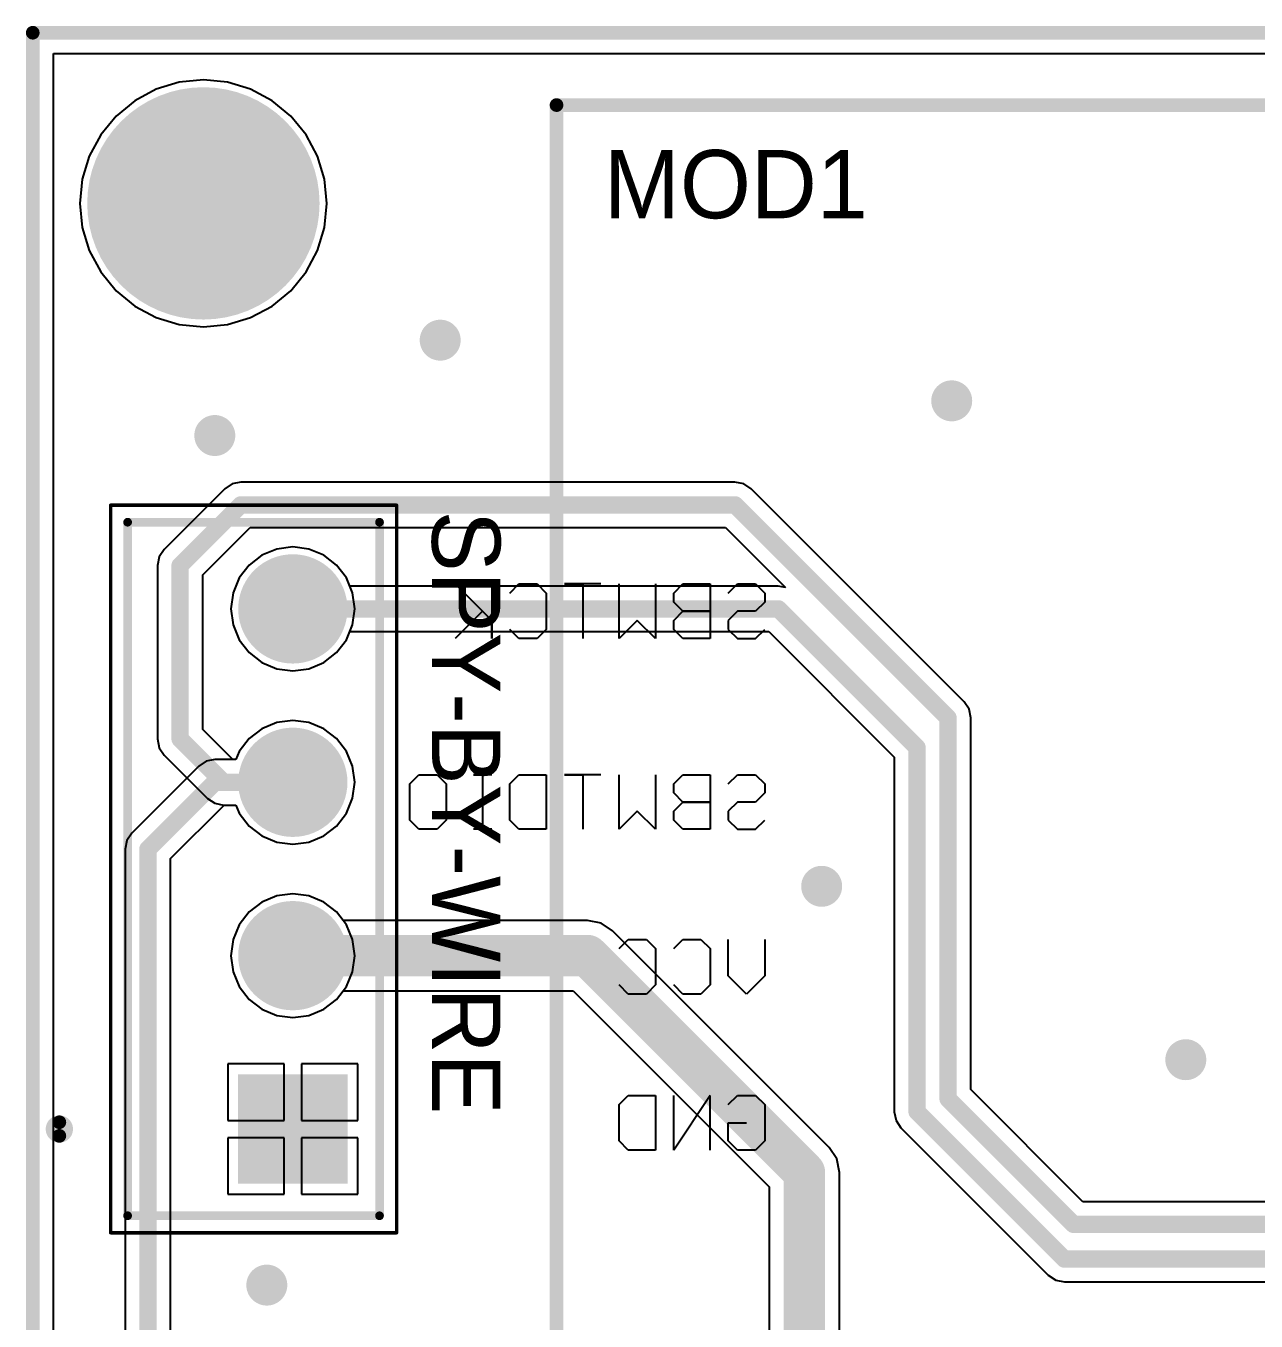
# Model space of a CAD drawing. Header units: millimetres. Extents: x -0.1 to 80.1, y -0.1 to 38.4.
# Drawn here: x -0.1 to 17.92, y 17.13 to 36.1 of the extents above; entities that cross this region are included whole.
import ezdxf

# ---------------------------------------------------------------- set-up
doc = ezdxf.new("R2010")
doc.units = ezdxf.units.MM
for name, color, linetype in [('BottomLayer', 5, 'Continuous'), ('BottomOverlay', 54, 'Continuous'), ('BottomSolder', 6, 'Continuous'), ('KeepOutLayer', 6, 'Continuous'), ('Mechanical13', 56, 'Continuous'), ('Mechanical15', 56, 'Continuous'), ('MultiLayer', 9, 'Continuous'), ('PadHoleLayer', 156, 'Continuous'), ('TopLayer', 1, 'Continuous'), ('TopOverlay', 2, 'Continuous'), ('TopSolder', 216, 'Continuous'), ('ViaHoleLayer', 16, 'Continuous')]:
    doc.layers.add(name, color=color, linetype=linetype)

# ---------------------------------------------------------------- blocks, each defined once
blk = doc.blocks.new('THT_MOD_CC1101_433_MH__AMAZON_5')
at = {"layer": 'BottomLayer', "const_width": 0.762}
for points in [[(0.889, 13.97, 1), (1.651, 13.97, 1)], [(3.429, 13.97, 1), (4.191, 13.97, 1)], [(0.889, 11.43, 1), (1.651, 11.43, 1)], [(3.429, 11.43, 1), (4.191, 11.43, 1)], [(0.889, 8.89, 1), (1.651, 8.89, 1)], [(3.429, 8.89, 1), (4.191, 8.89, 1)], [(0.889, 6.35, 1), (1.651, 6.35, 1)], [(3.429, 6.35, 1), (4.191, 6.35, 1)], [(0.889, 3.81, 1), (1.651, 3.81, 1)], [(3.429, 3.81, 1), (4.191, 3.81, 1)]]:
    blk.add_lwpolyline(points, format="xyb", close=True, dxfattribs=at)
at = {"layer": 'BottomSolder', "const_width": 0.864}
for points in [[(0.838, 13.97, 1), (1.702, 13.97, 1)], [(3.378, 13.97, 1), (4.242, 13.97, 1)], [(0.838, 11.43, 1), (1.702, 11.43, 1)], [(3.378, 11.43, 1), (4.242, 11.43, 1)], [(0.838, 8.89, 1), (1.702, 8.89, 1)], [(3.378, 8.89, 1), (4.242, 8.89, 1)], [(0.838, 6.35, 1), (1.702, 6.35, 1)], [(3.378, 6.35, 1), (4.242, 6.35, 1)], [(0.838, 3.81, 1), (1.702, 3.81, 1)], [(3.378, 3.81, 1), (4.242, 3.81, 1)]]:
    blk.add_lwpolyline(points, format="xyb", close=True, dxfattribs=at)
at = {"layer": 'MultiLayer', "const_width": 0.762}
for points in [[(0.889, 13.97, 1), (1.651, 13.97, 1)], [(3.429, 13.97, 1), (4.191, 13.97, 1)], [(0.889, 11.43, 1), (1.651, 11.43, 1)], [(3.429, 11.43, 1), (4.191, 11.43, 1)], [(0.889, 8.89, 1), (1.651, 8.89, 1)], [(3.429, 8.89, 1), (4.191, 8.89, 1)], [(0.889, 6.35, 1), (1.651, 6.35, 1)], [(3.429, 6.35, 1), (4.191, 6.35, 1)], [(0.889, 3.81, 1), (1.651, 3.81, 1)], [(3.429, 3.81, 1), (4.191, 3.81, 1)]]:
    blk.add_lwpolyline(points, format="xyb", close=True, dxfattribs=at)
at = {"layer": 'PadHoleLayer', "const_width": 0.381}
for points in [[(1.079, 13.97, 1), (1.46, 13.97, 1)], [(3.619, 13.97, 1), (4, 13.97, 1)], [(1.079, 11.43, 1), (1.46, 11.43, 1)], [(3.619, 11.43, 1), (4, 11.43, 1)], [(1.079, 8.89, 1), (1.46, 8.89, 1)], [(3.619, 8.89, 1), (4, 8.89, 1)], [(1.079, 6.35, 1), (1.46, 6.35, 1)], [(3.619, 6.35, 1), (4, 6.35, 1)], [(1.079, 3.81, 1), (1.46, 3.81, 1)], [(3.619, 3.81, 1), (4, 3.81, 1)]]:
    blk.add_lwpolyline(points, format="xyb", close=True, dxfattribs=at)
at = {"layer": 'TopLayer', "const_width": 0.762}
for points in [[(0.889, 13.97, 1), (1.651, 13.97, 1)], [(3.429, 13.97, 1), (4.191, 13.97, 1)], [(0.889, 11.43, 1), (1.651, 11.43, 1)], [(3.429, 11.43, 1), (4.191, 11.43, 1)], [(0.889, 8.89, 1), (1.651, 8.89, 1)], [(3.429, 8.89, 1), (4.191, 8.89, 1)], [(0.889, 6.35, 1), (1.651, 6.35, 1)], [(3.429, 6.35, 1), (4.191, 6.35, 1)], [(0.889, 3.81, 1), (1.651, 3.81, 1)], [(3.429, 3.81, 1), (4.191, 3.81, 1)]]:
    blk.add_lwpolyline(points, format="xyb", close=True, dxfattribs=at)
at = {"layer": 'TopOverlay', "const_width": 0.2}
for points in [[(0, 17.6), (32.4, 17.6)], [(0, 17.6), (0, 0)], [(32.4, 17.6), (32.4, 0)], [(0, 0), (32.4, 0)]]:
    blk.add_lwpolyline(points, dxfattribs=at)
at = {"layer": 'TopOverlay', "const_width": 0.1}
for points in [[(-0.05, 17.6, 1), (0.05, 17.6, 1)], [(-0.05, 17.6, 1), (0.05, 17.6, 1)], [(32.35, 17.6, 1), (32.45, 17.6, 1)], [(32.35, 17.6, 1), (32.45, 17.6, 1)], [(-0.05, 0, 1), (0.05, 0, 1)], [(-0.05, 0, 1), (0.05, 0, 1)], [(32.35, 0, 1), (32.45, 0, 1)], [(32.35, 0, 1), (32.45, 0, 1)]]:
    blk.add_lwpolyline(points, format="xyb", close=True, dxfattribs=at)
at = {"layer": 'TopSolder', "const_width": 0.864}
for points in [[(0.838, 13.97, 1), (1.702, 13.97, 1)], [(3.378, 13.97, 1), (4.242, 13.97, 1)], [(0.838, 11.43, 1), (1.702, 11.43, 1)], [(3.378, 11.43, 1), (4.242, 11.43, 1)], [(0.838, 8.89, 1), (1.702, 8.89, 1)], [(3.378, 8.89, 1), (4.242, 8.89, 1)], [(0.838, 6.35, 1), (1.702, 6.35, 1)], [(3.378, 6.35, 1), (4.242, 6.35, 1)], [(0.838, 3.81, 1), (1.702, 3.81, 1)], [(3.378, 3.81, 1), (4.242, 3.81, 1)]]:
    blk.add_lwpolyline(points, format="xyb", close=True, dxfattribs=at)
blk = doc.blocks.new('THT_CON_4_PIN_2_54_WHITE_6')
at = {"layer": 'BottomLayer', "const_width": 0.699}
for points in [[(-1.619, 0, 1), (-0.921, 0, 1)], [(0.921, 0, 1), (1.619, 0, 1)], [(3.461, 0, 1), (4.159, 0, 1)]]:
    blk.add_lwpolyline(points, format="xyb", close=True, dxfattribs=at)
at = {"layer": 'BottomLayer'}
blk.add_solid([(-4.509, -0.699), (-3.111, -0.699), (-4.509, 0.699), (-3.111, 0.699)], dxfattribs=at)
at = {"layer": 'BottomSolder', "const_width": 0.801}
for points in [[(-1.67, 0, 1), (-0.87, 0, 1)], [(0.87, 0, 1), (1.67, 0, 1)], [(3.41, 0, 1), (4.21, 0, 1)]]:
    blk.add_lwpolyline(points, format="xyb", close=True, dxfattribs=at)
at = {"layer": 'BottomSolder'}
blk.add_solid([(-4.611, -0.801), (-3.009, -0.801), (-4.611, 0.801), (-3.009, 0.801)], dxfattribs=at)
at = {"layer": 'Mechanical13'}
for points, const_width in [([(-3.71, 3.42, 1), (-3.91, 3.42, 1)], 0.2), ([(-3.96, 3.42, 1), (-3.86, 3.42, 1)], 0.1), ([(-3.76, 3.42, 1), (-3.66, 3.42, 1)], 0.1), ([(-5.112, 2.42, 1), (-5.048, 2.42, 1)], 0.0635), ([(-5.112, 2.42, 1), (-5.048, 2.42, 1)], 0.0635), ([(5.048, 2.42, 1), (5.112, 2.42, 1)], 0.0635), ([(5.048, 2.42, 1), (5.112, 2.42, 1)], 0.0635), ([(-5.112, -1.27, 1), (-5.048, -1.27, 1)], 0.0635), ([(-5.112, -1.27, 1), (-5.048, -1.27, 1)], 0.0635), ([(5.048, -1.27, 1), (5.112, -1.27, 1)], 0.0635), ([(5.048, -1.27, 1), (5.112, -1.27, 1)], 0.0635)]:
    blk.add_lwpolyline(points, format="xyb", close=True, dxfattribs=dict(at, const_width=const_width))
at = {"layer": 'Mechanical13', "const_width": 0.127}
for points in [[(-5.08, 2.42), (-5.08, -1.27)], [(-5.08, 2.42), (5.08, 2.42)], [(5.08, 2.42), (5.08, -1.27)], [(-5.08, -1.27), (5.08, -1.27)]]:
    blk.add_lwpolyline(points, dxfattribs=at)
at = {"layer": 'Mechanical15', "const_width": 0.05}
for points in [[(-5.33, 2.67), (-5.33, -1.52)], [(-5.33, 2.67), (5.33, 2.67)], [(5.33, 2.67), (5.33, -1.52)], [(-5.33, -1.52), (5.33, -1.52)]]:
    blk.add_lwpolyline(points, dxfattribs=at)
at = {"layer": 'Mechanical15', "const_width": 0.025}
for points in [[(-5.342, 2.67, 1), (-5.318, 2.67, 1)], [(-5.342, 2.67, 1), (-5.318, 2.67, 1)], [(5.318, 2.67, 1), (5.342, 2.67, 1)], [(5.318, 2.67, 1), (5.342, 2.67, 1)], [(-5.342, -1.52, 1), (-5.318, -1.52, 1)], [(-5.342, -1.52, 1), (-5.318, -1.52, 1)], [(5.318, -1.52, 1), (5.342, -1.52, 1)], [(5.318, -1.52, 1), (5.342, -1.52, 1)]]:
    blk.add_lwpolyline(points, format="xyb", close=True, dxfattribs=at)
at = {"layer": 'MultiLayer', "const_width": 0.699}
for points in [[(-1.619, 0, 1), (-0.921, 0, 1)], [(0.921, 0, 1), (1.619, 0, 1)], [(3.461, 0, 1), (4.159, 0, 1)]]:
    blk.add_lwpolyline(points, format="xyb", close=True, dxfattribs=at)
at = {"layer": 'MultiLayer'}
blk.add_solid([(-4.509, -0.699), (-3.111, -0.699), (-4.509, 0.699), (-3.111, 0.699)], dxfattribs=at)
at = {"layer": 'PadHoleLayer', "const_width": 0.445}
for points in [[(-4.032, 0, 1), (-3.588, 0, 1)], [(-1.492, 0, 1), (-1.048, 0, 1)], [(1.048, 0, 1), (1.492, 0, 1)], [(3.588, 0, 1), (4.032, 0, 1)]]:
    blk.add_lwpolyline(points, format="xyb", close=True, dxfattribs=at)
at = {"layer": 'TopLayer', "const_width": 0.699}
for points in [[(-1.619, 0, 1), (-0.921, 0, 1)], [(0.921, 0, 1), (1.619, 0, 1)], [(3.461, 0, 1), (4.159, 0, 1)]]:
    blk.add_lwpolyline(points, format="xyb", close=True, dxfattribs=at)
at = {"layer": 'TopLayer'}
blk.add_solid([(-4.509, -0.699), (-3.111, -0.699), (-4.509, 0.699), (-3.111, 0.699)], dxfattribs=at)
at = {"layer": 'TopOverlay'}
for points, const_width in [([(-3.71, 3.42, 1), (-3.91, 3.42, 1)], 0.2), ([(-3.96, 3.42, 1), (-3.86, 3.42, 1)], 0.1), ([(-3.76, 3.42, 1), (-3.66, 3.42, 1)], 0.1), ([(-5.112, 2.42, 1), (-5.048, 2.42, 1)], 0.0635), ([(-5.112, 2.42, 1), (-5.048, 2.42, 1)], 0.0635), ([(5.048, 2.42, 1), (5.112, 2.42, 1)], 0.0635), ([(5.048, 2.42, 1), (5.112, 2.42, 1)], 0.0635), ([(-5.112, -1.27, 1), (-5.048, -1.27, 1)], 0.0635), ([(-5.112, -1.27, 1), (-5.048, -1.27, 1)], 0.0635), ([(5.048, -1.27, 1), (5.112, -1.27, 1)], 0.0635), ([(5.048, -1.27, 1), (5.112, -1.27, 1)], 0.0635)]:
    blk.add_lwpolyline(points, format="xyb", close=True, dxfattribs=dict(at, const_width=const_width))
at = {"layer": 'TopOverlay', "const_width": 0.127}
for points in [[(-5.08, 2.42), (-5.08, -1.27)], [(-5.08, 2.42), (5.08, 2.42)], [(5.08, 2.42), (5.08, -1.27)], [(-5.08, -1.27), (5.08, -1.27)]]:
    blk.add_lwpolyline(points, dxfattribs=at)
at = {"layer": 'TopSolder', "const_width": 0.801}
for points in [[(-1.67, 0, 1), (-0.87, 0, 1)], [(0.87, 0, 1), (1.67, 0, 1)], [(3.41, 0, 1), (4.21, 0, 1)]]:
    blk.add_lwpolyline(points, format="xyb", close=True, dxfattribs=at)
at = {"layer": 'TopSolder'}
blk.add_solid([(-4.611, -0.801), (-3.009, -0.801), (-4.611, 0.801), (-3.009, 0.801)], dxfattribs=at)

msp = doc.modelspace()

# ---------------------------------------------------------------- linework, layer by layer
at = {"layer": 'BottomLayer'}
for p, q in [((0.306, 0.306), (0.306, 35.694)), ((0.306, 35.694), (79.694, 35.694)), ((2.5, 35.309), (2.147, 35.274)), ((2.853, 35.274), (2.5, 35.309)), ((1.808, 35.171), (1.495, 35.004)), ((2.147, 35.274), (1.808, 35.171)), ((3.192, 35.171), (2.853, 35.274)), ((3.505, 35.004), (3.192, 35.171)), ((1.495, 35.004), (1.221, 34.779)), ((3.779, 34.779), (3.505, 35.004)), ((1.221, 34.779), (0.996, 34.505)), ((4.004, 34.505), (3.779, 34.779)), ((0.996, 34.505), (0.829, 34.192)), ((4.171, 34.192), (4.004, 34.505)), ((0.829, 34.192), (0.726, 33.853)), ((4.274, 33.853), (4.171, 34.192)), ((0.726, 33.853), (0.691, 33.5)), ((4.309, 33.5), (4.274, 33.853)), ((0.691, 33.5), (0.726, 33.147)), ((4.274, 33.147), (4.309, 33.5)), ((0.726, 33.147), (0.829, 32.808)), ((4.171, 32.808), (4.274, 33.147)), ((0.829, 32.808), (0.996, 32.495)), ((4.004, 32.495), (4.171, 32.808)), ((0.996, 32.495), (1.221, 32.221)), ((3.779, 32.221), (4.004, 32.495)), ((1.221, 32.221), (1.495, 31.996)), ((3.505, 31.996), (3.779, 32.221)), ((1.495, 31.996), (1.808, 31.829)), ((3.192, 31.829), (3.505, 31.996)), ((1.808, 31.829), (2.147, 31.726)), ((2.147, 31.726), (2.5, 31.691)), ((2.5, 31.691), (2.853, 31.726)), ((2.853, 31.726), (3.192, 31.829)), ((3.048, 29.416), (2.92, 29.391)), ((10.287, 29.416), (3.048, 29.416)), ((10.415, 29.391), (10.287, 29.416)), ((2.812, 29.319), (1.923, 28.43)), ((2.92, 29.391), (2.812, 29.319)), ((10.523, 29.319), (10.415, 29.391)), ((13.644, 26.198), (10.523, 29.319)), ((2.492, 28.056), (3.186, 28.75)), ((3.186, 28.75), (10.149, 28.75)), ((10.149, 28.75), (11.027, 27.872)), ((3.81, 28.466), (3.575, 28.435)), ((4.045, 28.435), (3.81, 28.466)), ((1.851, 28.322), (1.826, 28.194)), ((1.923, 28.43), (1.851, 28.322)), ((3.357, 28.344), (3.169, 28.2)), ((3.575, 28.435), (3.357, 28.344)), ((4.263, 28.344), (4.045, 28.435)), ((4.451, 28.2), (4.263, 28.344)), ((1.826, 28.194), (1.826, 25.654)), ((3.169, 28.2), (3.025, 28.012)), ((4.595, 28.012), (4.451, 28.2)), ((2.492, 25.792), (2.492, 28.056)), ((3.025, 28.012), (2.934, 27.794)), ((4.645, 27.892), (4.595, 28.012)), ((2.934, 27.794), (2.903, 27.559)), ((10.922, 27.892), (4.645, 27.892)), ((11.027, 27.872), (10.922, 27.892)), ((2.903, 27.559), (2.934, 27.324)), ((2.934, 27.324), (3.025, 27.106)), ((4.595, 27.106), (4.645, 27.226)), ((4.645, 27.226), (10.784, 27.226)), ((10.784, 27.226), (12.621, 25.389)), ((3.025, 27.106), (3.169, 26.918)), ((4.451, 26.918), (4.595, 27.106)), ((3.169, 26.918), (3.357, 26.774)), ((3.357, 26.774), (3.575, 26.683)), ((4.045, 26.683), (4.263, 26.774)), ((4.263, 26.774), (4.451, 26.918)), ((3.575, 26.683), (3.81, 26.652)), ((3.81, 26.652), (4.045, 26.683)), ((13.716, 26.09), (13.644, 26.198)), ((13.741, 25.962), (13.716, 26.09)), ((3.575, 25.895), (3.357, 25.804)), ((3.81, 25.926), (3.575, 25.895)), ((4.045, 25.895), (3.81, 25.926)), ((4.263, 25.804), (4.045, 25.895)), ((13.741, 20.519), (13.741, 25.962)), ((1.826, 25.654), (1.851, 25.526)), ((2.932, 25.352), (2.492, 25.792)), ((3.169, 25.66), (3.025, 25.472)), ((3.357, 25.804), (3.169, 25.66)), ((4.451, 25.66), (4.263, 25.804)), ((4.595, 25.472), (4.451, 25.66)), ((1.851, 25.526), (1.923, 25.418)), ((3.025, 25.472), (2.975, 25.352)), ((4.686, 25.254), (4.595, 25.472)), ((1.923, 25.418), (2.558, 24.783)), ((2.975, 25.352), (2.932, 25.352)), ((4.717, 25.019), (4.686, 25.254)), ((12.621, 25.389), (12.621, 20.193)), ((4.686, 24.784), (4.717, 25.019)), ((2.558, 24.783), (2.666, 24.711)), ((2.666, 24.711), (2.794, 24.686)), ((2.794, 24.686), (2.975, 24.686)), ((2.975, 24.686), (3.025, 24.566)), ((4.595, 24.566), (4.686, 24.784)), ((3.025, 24.566), (3.169, 24.378)), ((4.451, 24.378), (4.595, 24.566)), ((3.169, 24.378), (3.357, 24.234)), ((4.263, 24.234), (4.451, 24.378)), ((3.357, 24.234), (3.575, 24.143)), ((3.575, 24.143), (3.81, 24.112)), ((3.81, 24.112), (4.045, 24.143)), ((4.045, 24.143), (4.263, 24.234)), ((3.575, 23.355), (3.357, 23.264)), ((3.81, 23.386), (3.575, 23.355)), ((4.045, 23.355), (3.81, 23.386)), ((4.263, 23.264), (4.045, 23.355)), ((3.357, 23.264), (3.169, 23.12)), ((4.451, 23.12), (4.263, 23.264)), ((3.169, 23.12), (3.025, 22.932)), ((4.548, 22.994), (4.451, 23.12)), ((8.128, 22.994), (4.548, 22.994)), ((8.325, 22.955), (8.128, 22.994)), ((3.025, 22.932), (2.934, 22.714)), ((8.492, 22.843), (8.325, 22.955)), ((11.667, 19.668), (8.492, 22.843)), ((2.934, 22.714), (2.903, 22.479)), ((2.903, 22.479), (2.934, 22.244)), ((2.934, 22.244), (3.025, 22.026)), ((3.025, 22.026), (3.169, 21.838)), ((3.169, 21.838), (3.357, 21.694)), ((4.263, 21.694), (4.451, 21.838)), ((4.451, 21.838), (4.548, 21.964)), ((4.548, 21.964), (7.915, 21.964)), ((7.915, 21.964), (10.788, 19.091)), ((3.357, 21.694), (3.575, 21.603)), ((4.045, 21.603), (4.263, 21.694)), ((3.575, 21.603), (3.81, 21.572)), ((3.81, 21.572), (4.045, 21.603)), ((3.683, 20.892), (2.857, 20.892)), ((2.857, 20.892), (2.857, 20.066)), ((3.683, 20.066), (3.683, 20.892)), ((4.763, 20.892), (3.937, 20.892)), ((3.937, 20.892), (3.937, 20.066)), ((4.763, 20.066), (4.763, 20.892)), ((15.385, 18.875), (13.741, 20.519)), ((12.621, 20.193), (12.646, 20.065)), ((2.857, 20.066), (3.683, 20.066)), ((3.937, 20.066), (4.763, 20.066)), ((12.646, 20.065), (12.718, 19.957)), ((12.718, 19.957), (14.877, 17.798)), ((3.683, 19.812), (2.857, 19.812)), ((2.857, 19.812), (2.857, 18.986)), ((3.683, 18.986), (3.683, 19.812)), ((4.763, 19.812), (3.937, 19.812)), ((3.937, 19.812), (3.937, 18.986)), ((4.763, 18.986), (4.763, 19.812)), ((11.779, 19.501), (11.667, 19.668)), ((11.818, 19.304), (11.779, 19.501)), ((11.818, 7.167), (11.818, 19.304)), ((2.857, 18.986), (3.683, 18.986)), ((3.937, 18.986), (4.763, 18.986)), ((10.788, 19.091), (10.788, 7.167)), ((35.941, 18.875), (15.385, 18.875)), ((14.877, 17.798), (14.985, 17.726)), ((14.985, 17.726), (15.113, 17.701)), ((15.113, 17.701), (35.422, 17.701))]:
    msp.add_line(p, q, dxfattribs=at)
for points, const_width in [([(1.7, 33.5, 1), (3.3, 33.5, 1)], 1.6), ([(5.819, 31.496, 1), (6.119, 31.496, 1)], 0.3), ([(13.312, 30.607, 1), (13.612, 30.607, 1)], 0.3), ([(2.517, 30.099, 1), (2.817, 30.099, 1)], 0.3), ([(2.985, 29.083, 1), (3.111, 29.083, 1)], 0.127), ([(2.985, 29.083, 1), (3.111, 29.083, 1)], 0.127), ([(10.223, 29.083, 1), (10.351, 29.083, 1)], 0.127), ([(10.223, 29.083, 1), (10.351, 29.083, 1)], 0.127), ([(2.095, 28.194, 1), (2.223, 28.194, 1)], 0.127), ([(2.095, 28.194, 1), (2.223, 28.194, 1)], 0.127), ([(3.747, 27.559, 1), (3.873, 27.559, 1)], 0.127), ([(10.858, 27.559, 1), (10.986, 27.559, 1)], 0.127), ([(10.858, 27.559, 1), (10.986, 27.559, 1)], 0.127), ([(13.345, 25.962, 1), (13.472, 25.962, 1)], 0.127), ([(13.345, 25.962, 1), (13.472, 25.962, 1)], 0.127), ([(2.095, 25.654, 1), (2.223, 25.654, 1)], 0.127), ([(2.095, 25.654, 1), (2.223, 25.654, 1)], 0.127), ([(12.891, 25.527, 1), (13.018, 25.527, 1)], 0.127), ([(12.891, 25.527, 1), (13.018, 25.527, 1)], 0.127), ([(2.731, 25.019, 1), (2.857, 25.019, 1)], 0.127), ([(2.731, 25.019, 1), (2.857, 25.019, 1)], 0.127), ([(3.747, 25.019, 1), (3.873, 25.019, 1)], 0.127), ([(11.407, 23.495, 1), (11.707, 23.495, 1)], 0.3), ([(3.658, 22.479, 1), (3.962, 22.479, 1)], 0.305), ([(7.976, 22.479, 1), (8.28, 22.479, 1)], 0.305), ([(7.976, 22.479, 1), (8.28, 22.479, 1)], 0.305), ([(16.741, 20.955, 1), (17.041, 20.955, 1)], 0.3), ([(13.345, 20.381, 1), (13.472, 20.381, 1)], 0.127), ([(13.345, 20.381, 1), (13.472, 20.381, 1)], 0.127), ([(12.891, 20.193, 1), (13.018, 20.193, 1)], 0.127), ([(12.891, 20.193, 1), (13.018, 20.193, 1)], 0.127), ([(11.151, 19.304, 1), (11.455, 19.304, 1)], 0.305), ([(11.151, 19.304, 1), (11.455, 19.304, 1)], 0.305), ([(15.184, 18.542, 1), (15.311, 18.542, 1)], 0.127), ([(15.184, 18.542, 1), (15.311, 18.542, 1)], 0.127), ([(15.05, 18.034, 1), (15.177, 18.034, 1)], 0.127), ([(15.05, 18.034, 1), (15.177, 18.034, 1)], 0.127), ([(3.279, 17.653, 1), (3.579, 17.653, 1)], 0.3)]:
    msp.add_lwpolyline(points, format="xyb", close=True, dxfattribs=dict(at, const_width=const_width))
for points, const_width in [([(2.159, 28.194), (3.048, 29.083)], 0.254), ([(3.048, 29.083), (10.287, 29.083)], 0.254), ([(10.287, 29.083), (13.408, 25.962)], 0.254), ([(2.159, 25.654), (2.159, 28.194)], 0.254), ([(3.81, 27.559), (10.922, 27.559)], 0.254), ([(10.922, 27.559), (12.954, 25.527)], 0.254), ([(13.408, 20.381), (13.408, 25.962)], 0.254), ([(2.159, 25.654), (2.794, 25.019)], 0.254), ([(12.954, 20.193), (12.954, 25.527)], 0.254), ([(2.794, 25.019), (3.81, 25.019)], 0.254), ([(3.81, 22.479), (8.128, 22.479)], 0.61), ([(8.128, 22.479), (11.303, 19.304)], 0.61), ([(13.408, 20.381), (15.247, 18.542)], 0.254), ([(12.954, 20.193), (15.113, 18.034)], 0.254), ([(11.303, 6.35), (11.303, 19.304)], 0.61), ([(15.247, 18.542), (35.941, 18.542)], 0.254), ([(15.113, 18.034), (35.56, 18.034)], 0.254)]:
    msp.add_lwpolyline(points, dxfattribs=dict(at, const_width=const_width))
at = {"layer": 'BottomOverlay'}
for p, q in [((6.723, 27.391), (6.19, 27.924)), ((6.19, 27.924), (6.59, 27.524)), ((6.723, 27.924), (6.723, 27.124)), ((6.99, 27.79), (7.123, 27.924)), ((7.123, 27.924), (7.39, 27.924)), ((7.39, 27.924), (7.523, 27.79)), ((8.323, 27.924), (7.79, 27.924)), ((7.79, 27.924), (8.056, 27.924)), ((8.056, 27.924), (8.056, 27.124)), ((8.589, 27.124), (8.589, 27.924)), ((9.123, 27.924), (9.123, 27.124)), ((9.389, 27.79), (9.522, 27.924)), ((9.522, 27.924), (9.922, 27.924)), ((9.922, 27.924), (9.922, 27.124)), ((10.189, 27.79), (10.322, 27.924)), ((10.322, 27.924), (10.589, 27.924)), ((10.589, 27.924), (10.722, 27.79)), ((7.523, 27.79), (7.523, 27.257)), ((9.389, 27.657), (9.389, 27.79)), ((10.722, 27.79), (10.722, 27.657)), ((6.59, 27.524), (6.19, 27.124)), ((9.522, 27.524), (9.389, 27.657)), ((9.389, 27.391), (9.522, 27.524)), ((9.522, 27.524), (9.922, 27.524)), ((9.922, 27.524), (9.522, 27.524)), ((10.322, 27.524), (10.189, 27.391)), ((10.589, 27.524), (10.322, 27.524)), ((10.722, 27.657), (10.589, 27.524)), ((6.723, 27.124), (6.723, 27.391)), ((8.856, 27.391), (8.589, 27.124)), ((9.123, 27.124), (8.856, 27.391)), ((9.389, 27.257), (9.389, 27.391)), ((10.189, 27.391), (10.189, 27.257)), ((7.123, 27.124), (6.99, 27.257)), ((7.523, 27.257), (7.39, 27.124)), ((9.522, 27.124), (9.389, 27.257)), ((10.189, 27.257), (10.322, 27.124)), ((10.589, 27.124), (10.722, 27.257)), ((7.39, 27.124), (7.123, 27.124)), ((9.922, 27.124), (9.522, 27.124)), ((10.322, 27.124), (10.589, 27.124)), ((5.524, 24.996), (5.657, 25.13)), ((5.657, 25.13), (5.924, 25.13)), ((5.924, 25.13), (6.057, 24.996)), ((6.723, 25.13), (6.457, 25.13)), ((6.457, 25.13), (6.59, 25.13)), ((6.59, 25.13), (6.59, 24.33)), ((6.99, 24.996), (7.123, 25.13)), ((7.123, 25.13), (7.523, 25.13)), ((7.523, 25.13), (7.523, 24.33)), ((8.323, 25.13), (7.79, 25.13)), ((7.79, 25.13), (8.056, 25.13)), ((8.056, 25.13), (8.056, 24.33)), ((8.589, 24.33), (8.589, 25.13)), ((9.123, 25.13), (9.123, 24.33)), ((9.389, 24.996), (9.522, 25.13)), ((9.522, 25.13), (9.922, 25.13)), ((9.922, 25.13), (9.922, 24.33)), ((10.189, 24.996), (10.322, 25.13)), ((10.322, 25.13), (10.589, 25.13)), ((10.589, 25.13), (10.722, 24.996)), ((5.524, 24.463), (5.524, 24.996)), ((6.057, 24.996), (6.057, 24.463)), ((6.99, 24.463), (6.99, 24.996)), ((9.389, 24.863), (9.389, 24.996)), ((9.522, 24.73), (9.389, 24.863)), ((10.722, 24.863), (10.589, 24.73)), ((10.722, 24.996), (10.722, 24.863)), ((9.389, 24.597), (9.522, 24.73)), ((9.522, 24.73), (9.922, 24.73)), ((9.922, 24.73), (9.522, 24.73)), ((10.322, 24.73), (10.189, 24.597)), ((10.589, 24.73), (10.322, 24.73)), ((8.856, 24.597), (8.589, 24.33)), ((9.123, 24.33), (8.856, 24.597)), ((9.389, 24.463), (9.389, 24.597)), ((10.189, 24.597), (10.189, 24.463)), ((5.657, 24.33), (5.524, 24.463)), ((5.924, 24.33), (5.657, 24.33)), ((6.057, 24.463), (5.924, 24.33)), ((6.723, 24.33), (6.457, 24.33)), ((6.59, 24.33), (6.723, 24.33)), ((7.123, 24.33), (6.99, 24.463)), ((7.523, 24.33), (7.123, 24.33)), ((9.522, 24.33), (9.389, 24.463)), ((9.922, 24.33), (9.522, 24.33)), ((10.189, 24.463), (10.322, 24.33)), ((10.322, 24.33), (10.589, 24.33)), ((10.589, 24.33), (10.722, 24.463)), ((8.589, 22.583), (8.723, 22.717)), ((8.723, 22.717), (8.989, 22.717)), ((8.989, 22.717), (9.123, 22.583)), ((9.123, 22.583), (9.123, 22.05)), ((9.389, 22.583), (9.522, 22.717)), ((9.522, 22.717), (9.789, 22.717)), ((9.789, 22.717), (9.922, 22.583)), ((9.922, 22.583), (9.922, 22.05)), ((10.189, 22.184), (10.189, 22.717)), ((10.722, 22.717), (10.722, 22.184)), ((8.723, 21.917), (8.589, 22.05)), ((9.123, 22.05), (8.989, 21.917)), ((9.522, 21.917), (9.389, 22.05)), ((9.922, 22.05), (9.789, 21.917)), ((10.455, 21.917), (10.189, 22.184)), ((10.722, 22.184), (10.455, 21.917)), ((8.989, 21.917), (8.723, 21.917)), ((9.789, 21.917), (9.522, 21.917)), ((8.589, 20.297), (8.723, 20.431)), ((8.723, 20.431), (9.123, 20.431)), ((9.123, 20.431), (9.123, 19.631)), ((9.922, 20.431), (9.389, 19.631)), ((9.389, 19.631), (9.389, 20.431)), ((9.922, 19.631), (9.922, 20.431)), ((10.189, 20.297), (10.322, 20.431)), ((10.322, 20.431), (10.589, 20.431)), ((10.589, 20.431), (10.722, 20.297)), ((8.589, 19.764), (8.589, 20.297)), ((10.722, 20.297), (10.722, 19.764)), ((10.189, 19.764), (10.189, 20.031)), ((10.189, 20.031), (10.455, 20.031)), ((8.723, 19.631), (8.589, 19.764)), ((10.322, 19.631), (10.189, 19.764)), ((10.722, 19.764), (10.589, 19.631)), ((9.123, 19.631), (8.723, 19.631)), ((10.589, 19.631), (10.322, 19.631))]:
    msp.add_line(p, q, dxfattribs=at)
at = {"layer": 'BottomSolder', "const_width": 1.702}
msp.add_lwpolyline([(1.649, 33.5, 1), (3.351, 33.5, 1)], format="xyb", close=True, dxfattribs=at)
at = {"layer": 'KeepOutLayer', "const_width": 0.2}
for points in [[(0, 36), (80, 36)], [(0, 0), (0, 36)]]:
    msp.add_lwpolyline(points, dxfattribs=at)
at = {"layer": 'KeepOutLayer', "const_width": 0.1}
msp.add_lwpolyline([(-0.05, 36, 1), (0.05, 36, 1)], format="xyb", close=True, dxfattribs=at)
msp.add_lwpolyline([(-0.05, 36, 1), (0.05, 36, 1)], format="xyb", close=True, dxfattribs=at)
at = {"layer": 'MultiLayer'}
for points, const_width in [([(1.7, 33.5, 1), (3.3, 33.5, 1)], 1.6), ([(5.819, 31.496, 1), (6.119, 31.496, 1)], 0.3), ([(13.312, 30.607, 1), (13.612, 30.607, 1)], 0.3), ([(2.517, 30.099, 1), (2.817, 30.099, 1)], 0.3), ([(11.407, 23.495, 1), (11.707, 23.495, 1)], 0.3), ([(16.741, 20.955, 1), (17.041, 20.955, 1)], 0.3), ([(3.279, 17.653, 1), (3.579, 17.653, 1)], 0.3)]:
    msp.add_lwpolyline(points, format="xyb", close=True, dxfattribs=dict(at, const_width=const_width))
at = {"layer": 'PadHoleLayer', "const_width": 1.5}
msp.add_lwpolyline([(1.75, 33.5, 1), (3.25, 33.5, 1)], format="xyb", close=True, dxfattribs=at)
at = {"layer": 'TopLayer'}
for p, q in [((0.306, 0.306), (0.306, 35.694)), ((0.306, 35.694), (79.694, 35.694)), ((2.5, 35.309), (2.147, 35.274)), ((2.853, 35.274), (2.5, 35.309)), ((1.808, 35.171), (1.495, 35.004)), ((2.147, 35.274), (1.808, 35.171)), ((3.192, 35.171), (2.853, 35.274)), ((3.505, 35.004), (3.192, 35.171)), ((1.495, 35.004), (1.221, 34.779)), ((3.779, 34.779), (3.505, 35.004)), ((1.221, 34.779), (0.996, 34.505)), ((4.004, 34.505), (3.779, 34.779)), ((0.996, 34.505), (0.829, 34.192)), ((4.171, 34.192), (4.004, 34.505)), ((0.829, 34.192), (0.726, 33.853)), ((4.274, 33.853), (4.171, 34.192)), ((0.726, 33.853), (0.691, 33.5)), ((4.309, 33.5), (4.274, 33.853)), ((0.691, 33.5), (0.726, 33.147)), ((4.274, 33.147), (4.309, 33.5)), ((0.726, 33.147), (0.829, 32.808)), ((4.171, 32.808), (4.274, 33.147)), ((0.829, 32.808), (0.996, 32.495)), ((4.004, 32.495), (4.171, 32.808)), ((0.996, 32.495), (1.221, 32.221)), ((3.779, 32.221), (4.004, 32.495)), ((1.221, 32.221), (1.495, 31.996)), ((3.505, 31.996), (3.779, 32.221)), ((1.495, 31.996), (1.808, 31.829)), ((3.192, 31.829), (3.505, 31.996)), ((1.808, 31.829), (2.147, 31.726)), ((2.147, 31.726), (2.5, 31.691)), ((2.5, 31.691), (2.853, 31.726)), ((2.853, 31.726), (3.192, 31.829)), ((3.81, 28.466), (3.575, 28.435)), ((4.045, 28.435), (3.81, 28.466)), ((3.357, 28.344), (3.169, 28.2)), ((3.575, 28.435), (3.357, 28.344)), ((4.263, 28.344), (4.045, 28.435)), ((4.451, 28.2), (4.263, 28.344)), ((3.169, 28.2), (3.025, 28.012)), ((4.595, 28.012), (4.451, 28.2)), ((3.025, 28.012), (2.934, 27.794)), ((4.686, 27.794), (4.595, 28.012)), ((2.934, 27.794), (2.903, 27.559)), ((4.717, 27.559), (4.686, 27.794)), ((2.903, 27.559), (2.934, 27.324)), ((4.686, 27.324), (4.717, 27.559)), ((2.934, 27.324), (3.025, 27.106)), ((4.595, 27.106), (4.686, 27.324)), ((3.025, 27.106), (3.169, 26.918)), ((4.451, 26.918), (4.595, 27.106)), ((3.169, 26.918), (3.357, 26.774)), ((3.357, 26.774), (3.575, 26.683)), ((4.045, 26.683), (4.263, 26.774)), ((4.263, 26.774), (4.451, 26.918)), ((3.575, 26.683), (3.81, 26.652)), ((3.81, 26.652), (4.045, 26.683)), ((3.575, 25.895), (3.357, 25.804)), ((3.81, 25.926), (3.575, 25.895)), ((4.045, 25.895), (3.81, 25.926)), ((4.263, 25.804), (4.045, 25.895)), ((3.169, 25.66), (3.025, 25.472)), ((3.357, 25.804), (3.169, 25.66)), ((4.451, 25.66), (4.263, 25.804)), ((4.595, 25.472), (4.451, 25.66)), ((3.025, 25.472), (2.975, 25.352)), ((4.686, 25.254), (4.595, 25.472)), ((2.431, 25.255), (1.451, 24.275)), ((2.539, 25.327), (2.431, 25.255)), ((2.667, 25.352), (2.539, 25.327)), ((2.975, 25.352), (2.667, 25.352)), ((4.717, 25.019), (4.686, 25.254)), ((4.686, 24.784), (4.717, 25.019)), ((2.02, 23.901), (2.805, 24.686)), ((2.805, 24.686), (2.975, 24.686)), ((2.975, 24.686), (3.025, 24.566)), ((4.595, 24.566), (4.686, 24.784)), ((3.025, 24.566), (3.169, 24.378)), ((4.451, 24.378), (4.595, 24.566)), ((3.169, 24.378), (3.357, 24.234)), ((4.263, 24.234), (4.451, 24.378)), ((1.379, 24.167), (1.354, 24.039)), ((1.451, 24.275), (1.379, 24.167)), ((3.357, 24.234), (3.575, 24.143)), ((3.575, 24.143), (3.81, 24.112)), ((3.81, 24.112), (4.045, 24.143)), ((4.045, 24.143), (4.263, 24.234)), ((1.354, 24.039), (1.354, 15.143)), ((2.02, 15.143), (2.02, 23.901)), ((3.575, 23.355), (3.357, 23.264)), ((3.81, 23.386), (3.575, 23.355)), ((4.045, 23.355), (3.81, 23.386)), ((4.263, 23.264), (4.045, 23.355)), ((3.357, 23.264), (3.169, 23.12)), ((4.451, 23.12), (4.263, 23.264)), ((3.169, 23.12), (3.025, 22.932)), ((4.595, 22.932), (4.451, 23.12)), ((3.025, 22.932), (2.934, 22.714)), ((4.686, 22.714), (4.595, 22.932)), ((2.934, 22.714), (2.903, 22.479)), ((4.717, 22.479), (4.686, 22.714)), ((2.903, 22.479), (2.934, 22.244)), ((4.686, 22.244), (4.717, 22.479)), ((2.934, 22.244), (3.025, 22.026)), ((4.595, 22.026), (4.686, 22.244)), ((3.025, 22.026), (3.169, 21.838)), ((4.451, 21.838), (4.595, 22.026)), ((3.169, 21.838), (3.357, 21.694)), ((4.263, 21.694), (4.451, 21.838)), ((3.357, 21.694), (3.575, 21.603)), ((4.045, 21.603), (4.263, 21.694)), ((3.575, 21.603), (3.81, 21.572)), ((3.81, 21.572), (4.045, 21.603)), ((3.683, 20.892), (2.857, 20.892)), ((2.857, 20.892), (2.857, 20.066)), ((3.683, 20.066), (3.683, 20.892)), ((4.763, 20.892), (3.937, 20.892)), ((3.937, 20.892), (3.937, 20.066)), ((4.763, 20.066), (4.763, 20.892)), ((2.857, 20.066), (3.683, 20.066)), ((3.937, 20.066), (4.763, 20.066)), ((3.683, 19.812), (2.857, 19.812)), ((2.857, 19.812), (2.857, 18.986)), ((3.683, 18.986), (3.683, 19.812)), ((4.763, 19.812), (3.937, 19.812)), ((3.937, 19.812), (3.937, 18.986)), ((4.763, 18.986), (4.763, 19.812)), ((2.857, 18.986), (3.683, 18.986)), ((3.937, 18.986), (4.763, 18.986))]:
    msp.add_line(p, q, dxfattribs=at)
for points, const_width in [([(1.7, 33.5, 1), (3.3, 33.5, 1)], 1.6), ([(5.819, 31.496, 1), (6.119, 31.496, 1)], 0.3), ([(13.312, 30.607, 1), (13.612, 30.607, 1)], 0.3), ([(2.517, 30.099, 1), (2.817, 30.099, 1)], 0.3), ([(2.603, 25.019, 1), (2.731, 25.019, 1)], 0.127), ([(2.603, 25.019, 1), (2.731, 25.019, 1)], 0.127), ([(3.747, 25.019, 1), (3.873, 25.019, 1)], 0.127), ([(1.623, 24.039, 1), (1.75, 24.039, 1)], 0.127), ([(1.623, 24.039, 1), (1.75, 24.039, 1)], 0.127), ([(11.407, 23.495, 1), (11.707, 23.495, 1)], 0.3), ([(16.741, 20.955, 1), (17.041, 20.955, 1)], 0.3), ([(3.279, 17.653, 1), (3.579, 17.653, 1)], 0.3)]:
    msp.add_lwpolyline(points, format="xyb", close=True, dxfattribs=dict(at, const_width=const_width))
at = {"layer": 'TopLayer', "const_width": 0.254}
for points in [[(1.687, 24.039), (2.667, 25.019)], [(2.667, 25.019), (3.81, 25.019)], [(1.687, 14.172), (1.687, 24.039)]]:
    msp.add_lwpolyline(points, dxfattribs=at)
at = {"layer": 'TopSolder', "const_width": 1.702}
msp.add_lwpolyline([(1.649, 33.5, 1), (3.351, 33.5, 1)], format="xyb", close=True, dxfattribs=at)
at = {"layer": 'ViaHoleLayer', "const_width": 0.15}
for points in [[(5.894, 31.496, 1), (6.044, 31.496, 1)], [(13.387, 30.607, 1), (13.537, 30.607, 1)], [(2.592, 30.099, 1), (2.742, 30.099, 1)], [(11.482, 23.495, 1), (11.632, 23.495, 1)], [(16.816, 20.955, 1), (16.966, 20.955, 1)], [(3.354, 17.653, 1), (3.504, 17.653, 1)]]:
    msp.add_lwpolyline(points, format="xyb", close=True, dxfattribs=at)

# ---------------------------------------------------------------- block references
at = {"rotation": 90}
for name, p in [('THT_MOD_CC1101_433_MH__AMAZON_5', (25.273, 2.54)), ('THT_CON_4_PIN_2_54_WHITE_6', (3.81, 23.749))]:
    msp.add_blockref(name, p, dxfattribs=at)

# ---------------------------------------------------------------- texts
at = {"layer": 'TopOverlay'}
msp.add_text('MOD1', height=1, dxfattribs=at).set_placement((8.367, 33.282))
msp.add_text('SPY-BY-WIRE', height=1, rotation=270, dxfattribs=at).set_placement((5.85, 28.997))

doc.saveas('drawing.dxf')
